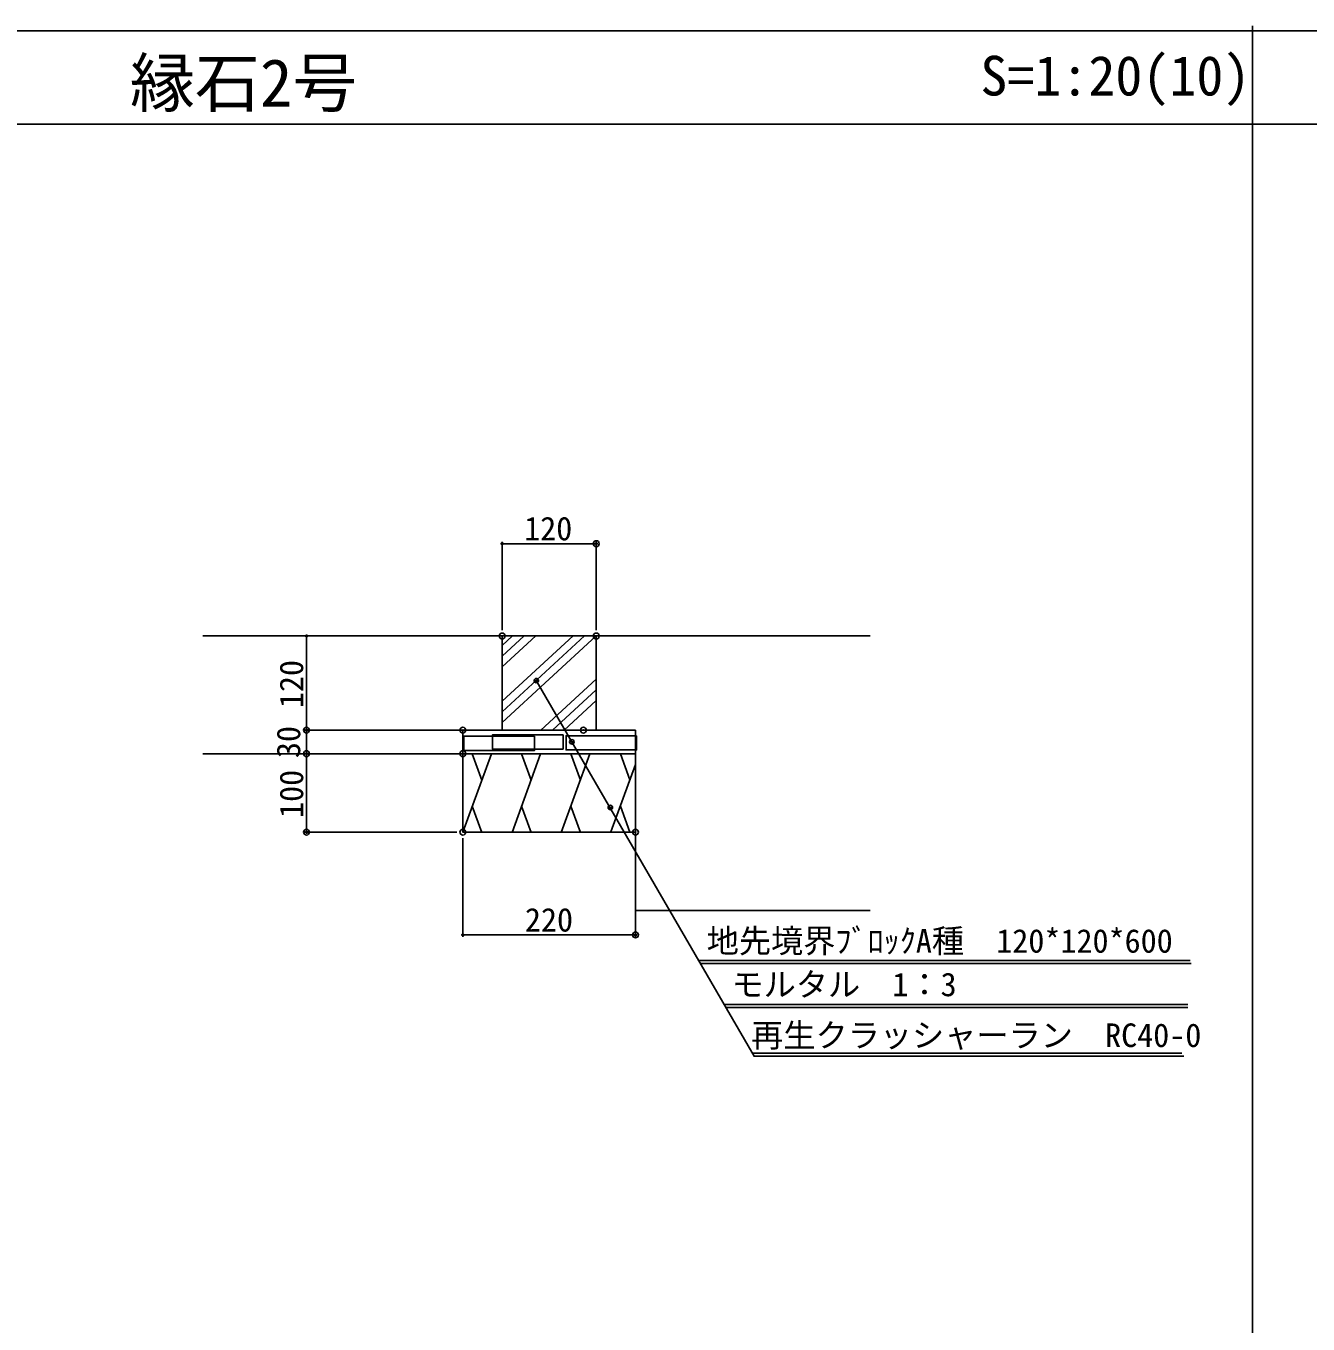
# Model space of a CAD drawing. Units: millimetres on the paper. Extents: x -337 to 306, y -306 to 220.
# Drawn here: x -206.7 to -76, y 87.7 to 220 of the extents above; entities that cross this region are included whole.
import ezdxf
from ezdxf.enums import TextEntityAlignment as Align

# ---------------------------------------------------------------- set-up
doc = ezdxf.new("R2010")
doc.units = ezdxf.units.MM
doc.header["$PDMODE"] = 32
doc.header["$PDSIZE"] = 0.6
for name, color, linetype in [('0-1_DEFPOINTS', 7, 'Continuous'), ('0-3_D-TTL-LINE', 7, 'Continuous'), ('0-4_D-STR-題字等', 7, 'Continuous'), ('0-5_D-BDG-既設', 7, 'Continuous'), ('0-6_D-STR-STR', 7, 'Continuous'), ('0-7_D-STR-DIM_1寸法', 7, 'Continuous'), ('0-8_D-BDG-ﾊｯﾁ', 7, 'Continuous'), ('0-9_D-STR-TXT-文字', 7, 'Continuous'), ('0-E_11', 7, 'Continuous')]:
    doc.layers.add(name, color=color, linetype=linetype)
doc.styles.add('ＭＳ ゴシック', font='')
doc.styles.get('ＭＳ ゴシック').set_extended_font_data('MS Gothic')

msp = doc.modelspace()

# ---------------------------------------------------------------- linework, layer by layer
at = {"layer": '0-1_DEFPOINTS'}
for p in [(-148.582, 167.227), (-158.182, 157.816), (-148.582, 157.816), (-178.119, 148.216), (-162.182, 148.216), (-149.895, 148.216), (-178.119, 145.816), (-162.182, 145.816), (-178.119, 137.816), (-162.182, 137.816), (-162.182, 137.816), (-144.582, 137.816), (-144.582, 127.334)]:
    msp.add_point(p, dxfattribs=at)
at = {"layer": '0-3_D-TTL-LINE'}
for p, q in [((-81.671, 220.017), (-81.671, -229.583)), ((-337.448, 210.017), (305.085, 210.017))]:
    msp.add_line(p, q, dxfattribs=at)
at = {"layer": '0-5_D-BDG-既設'}
for p, q in [((-188.712, 157.816), (-120.643, 157.816)), ((-188.712, 145.816), (-162.182, 145.816)), ((-144.582, 137.816), (-144.582, 129.816)), ((-144.582, 129.816), (-120.643, 129.816))]:
    msp.add_line(p, q, dxfattribs=at)
at = {"layer": '0-6_D-STR-STR'}
for p, q in [((-158.182, 157.816), (-158.182, 148.216)), ((-148.582, 157.816), (-148.582, 148.216)), ((-162.182, 148.216), (-144.582, 148.216)), ((-162.182, 148.216), (-162.182, 137.816)), ((-144.582, 148.216), (-144.582, 137.816)), ((-162.182, 145.816), (-144.582, 145.816)), ((-162.182, 137.816), (-144.582, 137.816))]:
    msp.add_line(p, q, dxfattribs=at)
at = {"layer": '0-7_D-STR-DIM_1寸法'}
for p, q in [((-158.28, 167.207), (-158.084, 167.207)), ((-158.274, 167.267), (-158.09, 167.267)), ((-158.262, 167.167), (-158.102, 167.167)), ((-158.242, 167.307), (-158.122, 167.307)), ((-158.182, 158.416), (-158.182, 167.427)), ((-158.082, 167.227), (-157.982, 167.227)), ((-157.982, 167.227), (-148.782, 167.227)), ((-148.682, 167.227), (-148.782, 167.227)), ((-148.484, 167.247), (-148.68, 167.247)), ((-148.49, 167.188), (-148.674, 167.188)), ((-148.502, 167.287), (-148.662, 167.287)), ((-148.522, 167.148), (-148.642, 167.148)), ((-148.582, 158.416), (-148.582, 167.427)), ((-158.782, 157.816), (-178.319, 157.816)), ((-178.179, 157.896), (-178.179, 157.736)), ((-178.139, 157.914), (-178.139, 157.719)), ((-178.119, 157.716), (-178.119, 157.616)), ((-178.119, 157.616), (-178.119, 148.416)), ((-178.08, 157.908), (-178.08, 157.725)), ((-178.04, 157.876), (-178.04, 157.756)), ((-178.199, 148.156), (-178.199, 148.276)), ((-178.179, 148.296), (-178.179, 148.136)), ((-178.159, 148.125), (-178.159, 148.308)), ((-178.139, 148.314), (-178.139, 148.119)), ((-178.119, 148.316), (-178.119, 148.416)), ((-178.099, 148.119), (-178.099, 148.314)), ((-178.08, 148.308), (-178.08, 148.125)), ((-178.059, 148.136), (-178.059, 148.296)), ((-178.04, 148.276), (-178.04, 148.156)), ((-150.495, 148.216), (-178.319, 148.216)), ((-162.782, 148.216), (-178.319, 148.216)), ((-178.119, 148.116), (-178.119, 148.016)), ((-178.119, 148.016), (-178.119, 146.016)), ((-162.782, 145.816), (-178.319, 145.816)), ((-162.782, 145.816), (-178.319, 145.816)), ((-178.199, 145.756), (-178.199, 145.876)), ((-178.179, 145.896), (-178.179, 145.736)), ((-178.159, 145.725), (-178.159, 145.908)), ((-178.139, 145.914), (-178.139, 145.719)), ((-178.119, 145.916), (-178.119, 146.016)), ((-178.119, 145.716), (-178.119, 145.616)), ((-178.119, 145.616), (-178.119, 138.016)), ((-178.099, 145.719), (-178.099, 145.914)), ((-178.08, 145.908), (-178.08, 145.725)), ((-178.059, 145.736), (-178.059, 145.896)), ((-178.04, 145.876), (-178.04, 145.756)), ((-162.782, 137.816), (-178.319, 137.816)), ((-178.199, 137.756), (-178.199, 137.876)), ((-178.159, 137.725), (-178.159, 137.908)), ((-178.119, 137.916), (-178.119, 138.016)), ((-178.099, 137.719), (-178.099, 137.914)), ((-178.059, 137.736), (-178.059, 137.896)), ((-162.182, 137.216), (-162.182, 127.134)), ((-144.582, 137.216), (-144.582, 127.134)), ((-162.28, 127.314), (-162.084, 127.314)), ((-162.274, 127.374), (-162.09, 127.374)), ((-162.262, 127.274), (-162.102, 127.274)), ((-162.242, 127.414), (-162.122, 127.414)), ((-162.082, 127.334), (-161.982, 127.334)), ((-161.982, 127.334), (-144.782, 127.334)), ((-144.682, 127.334), (-144.782, 127.334)), ((-144.484, 127.354), (-144.68, 127.354)), ((-144.49, 127.295), (-144.674, 127.295)), ((-144.502, 127.394), (-144.662, 127.394)), ((-144.522, 127.255), (-144.642, 127.255))]:
    msp.add_line(p, q, dxfattribs=at)
for points in [[(-158.082, 167.227), (-158.083, 167.24), (-158.085, 167.252), (-158.089, 167.264), (-158.094, 167.276), (-158.101, 167.286), (-158.109, 167.296), (-158.118, 167.305), (-158.128, 167.312), (-158.139, 167.318), (-158.151, 167.323), (-158.163, 167.326), (-158.176, 167.327), (-158.188, 167.327), (-158.201, 167.326), (-158.213, 167.323), (-158.225, 167.318), (-158.236, 167.312), (-158.246, 167.305), (-158.255, 167.296), (-158.263, 167.286), (-158.27, 167.276), (-158.275, 167.264), (-158.279, 167.252), (-158.281, 167.24), (-158.282, 167.227), (-158.182, 167.227)], [(-158.282, 167.227), (-158.281, 167.215), (-158.279, 167.203), (-158.275, 167.191), (-158.27, 167.179), (-158.263, 167.169), (-158.255, 167.159), (-158.246, 167.15), (-158.236, 167.143), (-158.225, 167.137), (-158.213, 167.132), (-158.201, 167.129), (-158.188, 167.128), (-158.176, 167.128), (-158.163, 167.129), (-158.151, 167.132), (-158.139, 167.137), (-158.128, 167.143), (-158.118, 167.15), (-158.109, 167.159), (-158.101, 167.169), (-158.094, 167.179), (-158.089, 167.191), (-158.085, 167.203), (-158.083, 167.215), (-158.082, 167.227), (-158.182, 167.227)], [(-148.482, 167.227), (-148.483, 167.24), (-148.485, 167.252), (-148.489, 167.264), (-148.494, 167.276), (-148.501, 167.286), (-148.509, 167.296), (-148.518, 167.305), (-148.528, 167.312), (-148.539, 167.318), (-148.551, 167.323), (-148.563, 167.326), (-148.576, 167.327), (-148.588, 167.327), (-148.601, 167.326), (-148.613, 167.323), (-148.625, 167.318), (-148.636, 167.312), (-148.646, 167.305), (-148.655, 167.296), (-148.663, 167.286), (-148.67, 167.276), (-148.675, 167.264), (-148.679, 167.252), (-148.681, 167.24), (-148.682, 167.227), (-148.582, 167.227)], [(-148.682, 167.227), (-148.681, 167.215), (-148.679, 167.203), (-148.675, 167.191), (-148.67, 167.179), (-148.663, 167.169), (-148.655, 167.159), (-148.646, 167.15), (-148.636, 167.143), (-148.625, 167.137), (-148.613, 167.132), (-148.601, 167.129), (-148.588, 167.128), (-148.576, 167.128), (-148.563, 167.129), (-148.551, 167.132), (-148.539, 167.137), (-148.528, 167.143), (-148.518, 167.15), (-148.509, 167.159), (-148.501, 167.169), (-148.494, 167.179), (-148.489, 167.191), (-148.485, 167.203), (-148.483, 167.215), (-148.482, 167.227), (-148.582, 167.227)], [(-178.119, 157.916), (-178.132, 157.916), (-178.144, 157.913), (-178.156, 157.909), (-178.168, 157.904), (-178.178, 157.897), (-178.188, 157.889), (-178.197, 157.88), (-178.204, 157.87), (-178.21, 157.859), (-178.215, 157.847), (-178.218, 157.835), (-178.219, 157.823), (-178.219, 157.81), (-178.218, 157.798), (-178.215, 157.785), (-178.21, 157.774), (-178.204, 157.763), (-178.197, 157.753), (-178.188, 157.743), (-178.178, 157.735), (-178.168, 157.729), (-178.156, 157.723), (-178.144, 157.72), (-178.132, 157.717), (-178.119, 157.716), (-178.119, 157.816)], [(-178.119, 157.716), (-178.107, 157.717), (-178.095, 157.72), (-178.083, 157.723), (-178.071, 157.729), (-178.061, 157.735), (-178.051, 157.743), (-178.042, 157.753), (-178.035, 157.763), (-178.029, 157.774), (-178.024, 157.785), (-178.021, 157.798), (-178.02, 157.81), (-178.02, 157.823), (-178.021, 157.835), (-178.024, 157.847), (-178.029, 157.859), (-178.035, 157.87), (-178.042, 157.88), (-178.051, 157.889), (-178.061, 157.897), (-178.071, 157.904), (-178.083, 157.909), (-178.095, 157.913), (-178.107, 157.916), (-178.119, 157.916), (-178.119, 157.816)], [(-178.119, 148.316), (-178.132, 148.316), (-178.144, 148.313), (-178.156, 148.309), (-178.168, 148.304), (-178.178, 148.297), (-178.188, 148.289), (-178.197, 148.28), (-178.204, 148.27), (-178.21, 148.259), (-178.215, 148.247), (-178.218, 148.235), (-178.219, 148.223), (-178.219, 148.21), (-178.218, 148.198), (-178.215, 148.185), (-178.21, 148.174), (-178.204, 148.163), (-178.197, 148.153), (-178.188, 148.143), (-178.178, 148.135), (-178.168, 148.129), (-178.156, 148.123), (-178.144, 148.12), (-178.132, 148.117), (-178.119, 148.116), (-178.119, 148.216)], [(-178.119, 148.316), (-178.132, 148.316), (-178.144, 148.313), (-178.156, 148.309), (-178.168, 148.304), (-178.178, 148.297), (-178.188, 148.289), (-178.197, 148.28), (-178.204, 148.27), (-178.21, 148.259), (-178.215, 148.247), (-178.218, 148.235), (-178.219, 148.223), (-178.219, 148.21), (-178.218, 148.198), (-178.215, 148.185), (-178.21, 148.174), (-178.204, 148.163), (-178.197, 148.153), (-178.188, 148.143), (-178.178, 148.135), (-178.168, 148.129), (-178.156, 148.123), (-178.144, 148.12), (-178.132, 148.117), (-178.119, 148.116), (-178.119, 148.216)], [(-178.119, 148.116), (-178.107, 148.117), (-178.095, 148.12), (-178.083, 148.123), (-178.071, 148.129), (-178.061, 148.135), (-178.051, 148.143), (-178.042, 148.153), (-178.035, 148.163), (-178.029, 148.174), (-178.024, 148.185), (-178.021, 148.198), (-178.02, 148.21), (-178.02, 148.223), (-178.021, 148.235), (-178.024, 148.247), (-178.029, 148.259), (-178.035, 148.27), (-178.042, 148.28), (-178.051, 148.289), (-178.061, 148.297), (-178.071, 148.304), (-178.083, 148.309), (-178.095, 148.313), (-178.107, 148.316), (-178.119, 148.316), (-178.119, 148.216)], [(-178.119, 148.116), (-178.107, 148.117), (-178.095, 148.12), (-178.083, 148.123), (-178.071, 148.129), (-178.061, 148.135), (-178.051, 148.143), (-178.042, 148.153), (-178.035, 148.163), (-178.029, 148.174), (-178.024, 148.185), (-178.021, 148.198), (-178.02, 148.21), (-178.02, 148.223), (-178.021, 148.235), (-178.024, 148.247), (-178.029, 148.259), (-178.035, 148.27), (-178.042, 148.28), (-178.051, 148.289), (-178.061, 148.297), (-178.071, 148.304), (-178.083, 148.309), (-178.095, 148.313), (-178.107, 148.316), (-178.119, 148.316), (-178.119, 148.216)], [(-178.119, 145.916), (-178.132, 145.916), (-178.144, 145.913), (-178.156, 145.909), (-178.168, 145.904), (-178.178, 145.897), (-178.188, 145.889), (-178.197, 145.88), (-178.204, 145.87), (-178.21, 145.859), (-178.215, 145.847), (-178.218, 145.835), (-178.219, 145.823), (-178.219, 145.81), (-178.218, 145.798), (-178.215, 145.785), (-178.21, 145.774), (-178.204, 145.763), (-178.197, 145.753), (-178.188, 145.743), (-178.178, 145.735), (-178.168, 145.729), (-178.156, 145.723), (-178.144, 145.72), (-178.132, 145.717), (-178.119, 145.716), (-178.119, 145.816)], [(-178.119, 145.916), (-178.132, 145.916), (-178.144, 145.913), (-178.156, 145.909), (-178.168, 145.904), (-178.178, 145.897), (-178.188, 145.889), (-178.197, 145.88), (-178.204, 145.87), (-178.21, 145.859), (-178.215, 145.847), (-178.218, 145.835), (-178.219, 145.823), (-178.219, 145.81), (-178.218, 145.798), (-178.215, 145.785), (-178.21, 145.774), (-178.204, 145.763), (-178.197, 145.753), (-178.188, 145.743), (-178.178, 145.735), (-178.168, 145.729), (-178.156, 145.723), (-178.144, 145.72), (-178.132, 145.717), (-178.119, 145.716), (-178.119, 145.816)], [(-178.119, 145.716), (-178.107, 145.717), (-178.095, 145.72), (-178.083, 145.723), (-178.071, 145.729), (-178.061, 145.735), (-178.051, 145.743), (-178.042, 145.753), (-178.035, 145.763), (-178.029, 145.774), (-178.024, 145.785), (-178.021, 145.798), (-178.02, 145.81), (-178.02, 145.823), (-178.021, 145.835), (-178.024, 145.847), (-178.029, 145.859), (-178.035, 145.87), (-178.042, 145.88), (-178.051, 145.889), (-178.061, 145.897), (-178.071, 145.904), (-178.083, 145.909), (-178.095, 145.913), (-178.107, 145.916), (-178.119, 145.916), (-178.119, 145.816)], [(-178.119, 145.716), (-178.107, 145.717), (-178.095, 145.72), (-178.083, 145.723), (-178.071, 145.729), (-178.061, 145.735), (-178.051, 145.743), (-178.042, 145.753), (-178.035, 145.763), (-178.029, 145.774), (-178.024, 145.785), (-178.021, 145.798), (-178.02, 145.81), (-178.02, 145.823), (-178.021, 145.835), (-178.024, 145.847), (-178.029, 145.859), (-178.035, 145.87), (-178.042, 145.88), (-178.051, 145.889), (-178.061, 145.897), (-178.071, 145.904), (-178.083, 145.909), (-178.095, 145.913), (-178.107, 145.916), (-178.119, 145.916), (-178.119, 145.816)], [(-178.119, 137.916), (-178.132, 137.916), (-178.144, 137.913), (-178.156, 137.909), (-178.168, 137.904), (-178.178, 137.897), (-178.188, 137.889), (-178.197, 137.88), (-178.204, 137.87), (-178.21, 137.859), (-178.215, 137.847), (-178.218, 137.835), (-178.219, 137.823), (-178.219, 137.81), (-178.218, 137.798), (-178.215, 137.785), (-178.21, 137.774), (-178.204, 137.763), (-178.197, 137.753), (-178.188, 137.743), (-178.178, 137.735), (-178.168, 137.729), (-178.156, 137.723), (-178.144, 137.72), (-178.132, 137.717), (-178.119, 137.716), (-178.119, 137.816)], [(-178.119, 137.716), (-178.107, 137.717), (-178.095, 137.72), (-178.083, 137.723), (-178.071, 137.729), (-178.061, 137.735), (-178.051, 137.743), (-178.042, 137.753), (-178.035, 137.763), (-178.029, 137.774), (-178.024, 137.785), (-178.021, 137.798), (-178.02, 137.81), (-178.02, 137.823), (-178.021, 137.835), (-178.024, 137.847), (-178.029, 137.859), (-178.035, 137.87), (-178.042, 137.88), (-178.051, 137.889), (-178.061, 137.897), (-178.071, 137.904), (-178.083, 137.909), (-178.095, 137.913), (-178.107, 137.916), (-178.119, 137.916), (-178.119, 137.816)], [(-162.082, 127.334), (-162.083, 127.347), (-162.085, 127.359), (-162.089, 127.371), (-162.094, 127.383), (-162.101, 127.393), (-162.109, 127.403), (-162.118, 127.411), (-162.128, 127.419), (-162.139, 127.425), (-162.151, 127.43), (-162.163, 127.433), (-162.176, 127.434), (-162.188, 127.434), (-162.201, 127.433), (-162.213, 127.43), (-162.225, 127.425), (-162.236, 127.419), (-162.246, 127.411), (-162.255, 127.403), (-162.263, 127.393), (-162.27, 127.383), (-162.275, 127.371), (-162.279, 127.359), (-162.281, 127.347), (-162.282, 127.334), (-162.182, 127.334)], [(-162.282, 127.334), (-162.281, 127.322), (-162.279, 127.31), (-162.275, 127.298), (-162.27, 127.286), (-162.263, 127.276), (-162.255, 127.266), (-162.246, 127.257), (-162.236, 127.25), (-162.225, 127.244), (-162.213, 127.239), (-162.201, 127.236), (-162.188, 127.235), (-162.176, 127.235), (-162.163, 127.236), (-162.151, 127.239), (-162.139, 127.244), (-162.128, 127.25), (-162.118, 127.257), (-162.109, 127.266), (-162.101, 127.276), (-162.094, 127.286), (-162.089, 127.298), (-162.085, 127.31), (-162.083, 127.322), (-162.082, 127.334), (-162.182, 127.334)], [(-144.482, 127.334), (-144.483, 127.347), (-144.485, 127.359), (-144.489, 127.371), (-144.494, 127.383), (-144.501, 127.393), (-144.509, 127.403), (-144.518, 127.411), (-144.528, 127.419), (-144.539, 127.425), (-144.551, 127.43), (-144.563, 127.433), (-144.576, 127.434), (-144.588, 127.434), (-144.601, 127.433), (-144.613, 127.43), (-144.625, 127.425), (-144.636, 127.419), (-144.646, 127.411), (-144.655, 127.403), (-144.663, 127.393), (-144.67, 127.383), (-144.675, 127.371), (-144.679, 127.359), (-144.681, 127.347), (-144.682, 127.334), (-144.582, 127.334)], [(-144.682, 127.334), (-144.681, 127.322), (-144.679, 127.31), (-144.675, 127.298), (-144.67, 127.286), (-144.663, 127.276), (-144.655, 127.266), (-144.646, 127.257), (-144.636, 127.25), (-144.625, 127.244), (-144.613, 127.239), (-144.601, 127.236), (-144.588, 127.235), (-144.576, 127.235), (-144.563, 127.236), (-144.551, 127.239), (-144.539, 127.244), (-144.528, 127.25), (-144.518, 127.257), (-144.509, 127.266), (-144.501, 127.276), (-144.494, 127.286), (-144.489, 127.298), (-144.485, 127.31), (-144.483, 127.322), (-144.482, 127.334), (-144.582, 127.334)]]:
    msp.add_lwpolyline(points, close=True, dxfattribs=at)
at = {"layer": '0-8_D-BDG-ﾊｯﾁ'}
for p, q in [((-150.949, 157.816), (-158.182, 151.182)), ((-149.766, 157.816), (-158.182, 150.096)), ((-148.582, 157.816), (-158.182, 149.011)), ((-157.123, 157.816), (-158.182, 156.845)), ((-155.94, 157.816), (-158.182, 155.76)), ((-154.756, 157.816), (-158.182, 154.674)), ((-148.582, 153.406), (-154.239, 148.216)), ((-148.582, 152.32), (-153.056, 148.216)), ((-148.582, 151.235), (-151.872, 148.216)), ((-162.182, 137.816), (-159.28, 145.789)), ((-161.221, 145.789), (-160.25, 143.124)), ((-157.168, 137.792), (-154.257, 145.789)), ((-156.198, 145.789), (-155.227, 143.124)), ((-152.145, 137.792), (-149.234, 145.789)), ((-151.174, 145.789), (-150.204, 143.124)), ((-146.124, 145.814), (-145.154, 143.148)), ((-147.086, 137.841), (-144.582, 144.72)), ((-161.221, 140.458), (-160.25, 137.792)), ((-156.198, 140.458), (-155.227, 137.792)), ((-151.174, 140.458), (-150.204, 137.792)), ((-146.124, 140.482), (-145.154, 137.816))]:
    msp.add_line(p, q, dxfattribs=at)
for points in [[(-154.876, 147.589), (-162.076, 147.589), (-162.076, 146.149), (-154.876, 146.149)], [(-151.965, 147.73), (-159.165, 147.73), (-159.165, 146.29), (-151.965, 146.29)], [(-144.466, 147.646), (-151.666, 147.646), (-151.666, 146.206), (-144.466, 146.206)]]:
    msp.add_lwpolyline(points, close=True, dxfattribs=at)
at = {"layer": '0-9_D-STR-TXT-文字'}
for p, q in [((-154.468, 153.268), (-154.925, 153.268)), ((-132.499, 114.983), (-154.7, 153.29)), ((-150.839, 147.021), (-151.296, 147.021)), ((-146.916, 140.331), (-147.373, 140.331)), ((-88.037, 124.719), (-138.136, 124.719)), ((-137.963, 124.419), (-87.921, 124.419)), ((-88.282, 120.246), (-135.538, 120.246)), ((-135.365, 119.946), (-88.282, 119.946)), ((-88.875, 115.283), (-132.675, 115.283)), ((-132.501, 114.983), (-88.683, 114.983))]:
    msp.add_line(p, q, dxfattribs=at)
for centre in [(-154.696, 153.268), (-151.068, 147.021), (-147.144, 140.331)]:
    msp.add_circle(centre, 0.228, dxfattribs=at)
at = {"layer": '0-E_11'}
msp.add_line((-337.448, 219.533), (305.769, 219.533), dxfattribs=at)

# ---------------------------------------------------------------- texts
at = {"layer": '0-4_D-STR-題字等', "style": 'ＭＳ ゴシック'}
for s, height, p in [('縁石2号', 4.861, (-196.133, 210.333)), ('S=1:20(10)', 4.047, (-109.422, 211.712))]:
    msp.add_text(s, height=height, dxfattribs=at).set_placement(p, align=Align.BOTTOM_LEFT)
at = {"layer": '0-7_D-STR-DIM_1寸法', "style": 'ＭＳ ゴシック'}
for s, p in [('120', (-155.936, 166.852)), ('220', (-155.857, 126.958))]:
    msp.add_text(s, height=2.405, dxfattribs=at).set_placement(p, align=Align.BOTTOM_LEFT)
for s, p in [('120', (-177.744, 150.462)), ('30', (-178.044, 145.368)), ('100', (-177.744, 139.262))]:
    msp.add_text(s, height=2.405, rotation=90, dxfattribs=at).set_placement(p, align=Align.BOTTOM_LEFT)
at = {"layer": '0-9_D-STR-TXT-文字', "style": 'ＭＳ ゴシック'}
for s, p in [('地先境界ﾌﾞﾛｯｸA種\u3000120*120*600', (-137.321, 124.804)), ('モルタル\u30001：3', (-134.795, 120.364)), ('再生クラッシャーラン\u3000RC40-0', (-132.788, 115.185))]:
    msp.add_text(s, height=2.405, dxfattribs=at).set_placement(p, align=Align.BOTTOM_LEFT)

doc.saveas('drawing.dxf')
